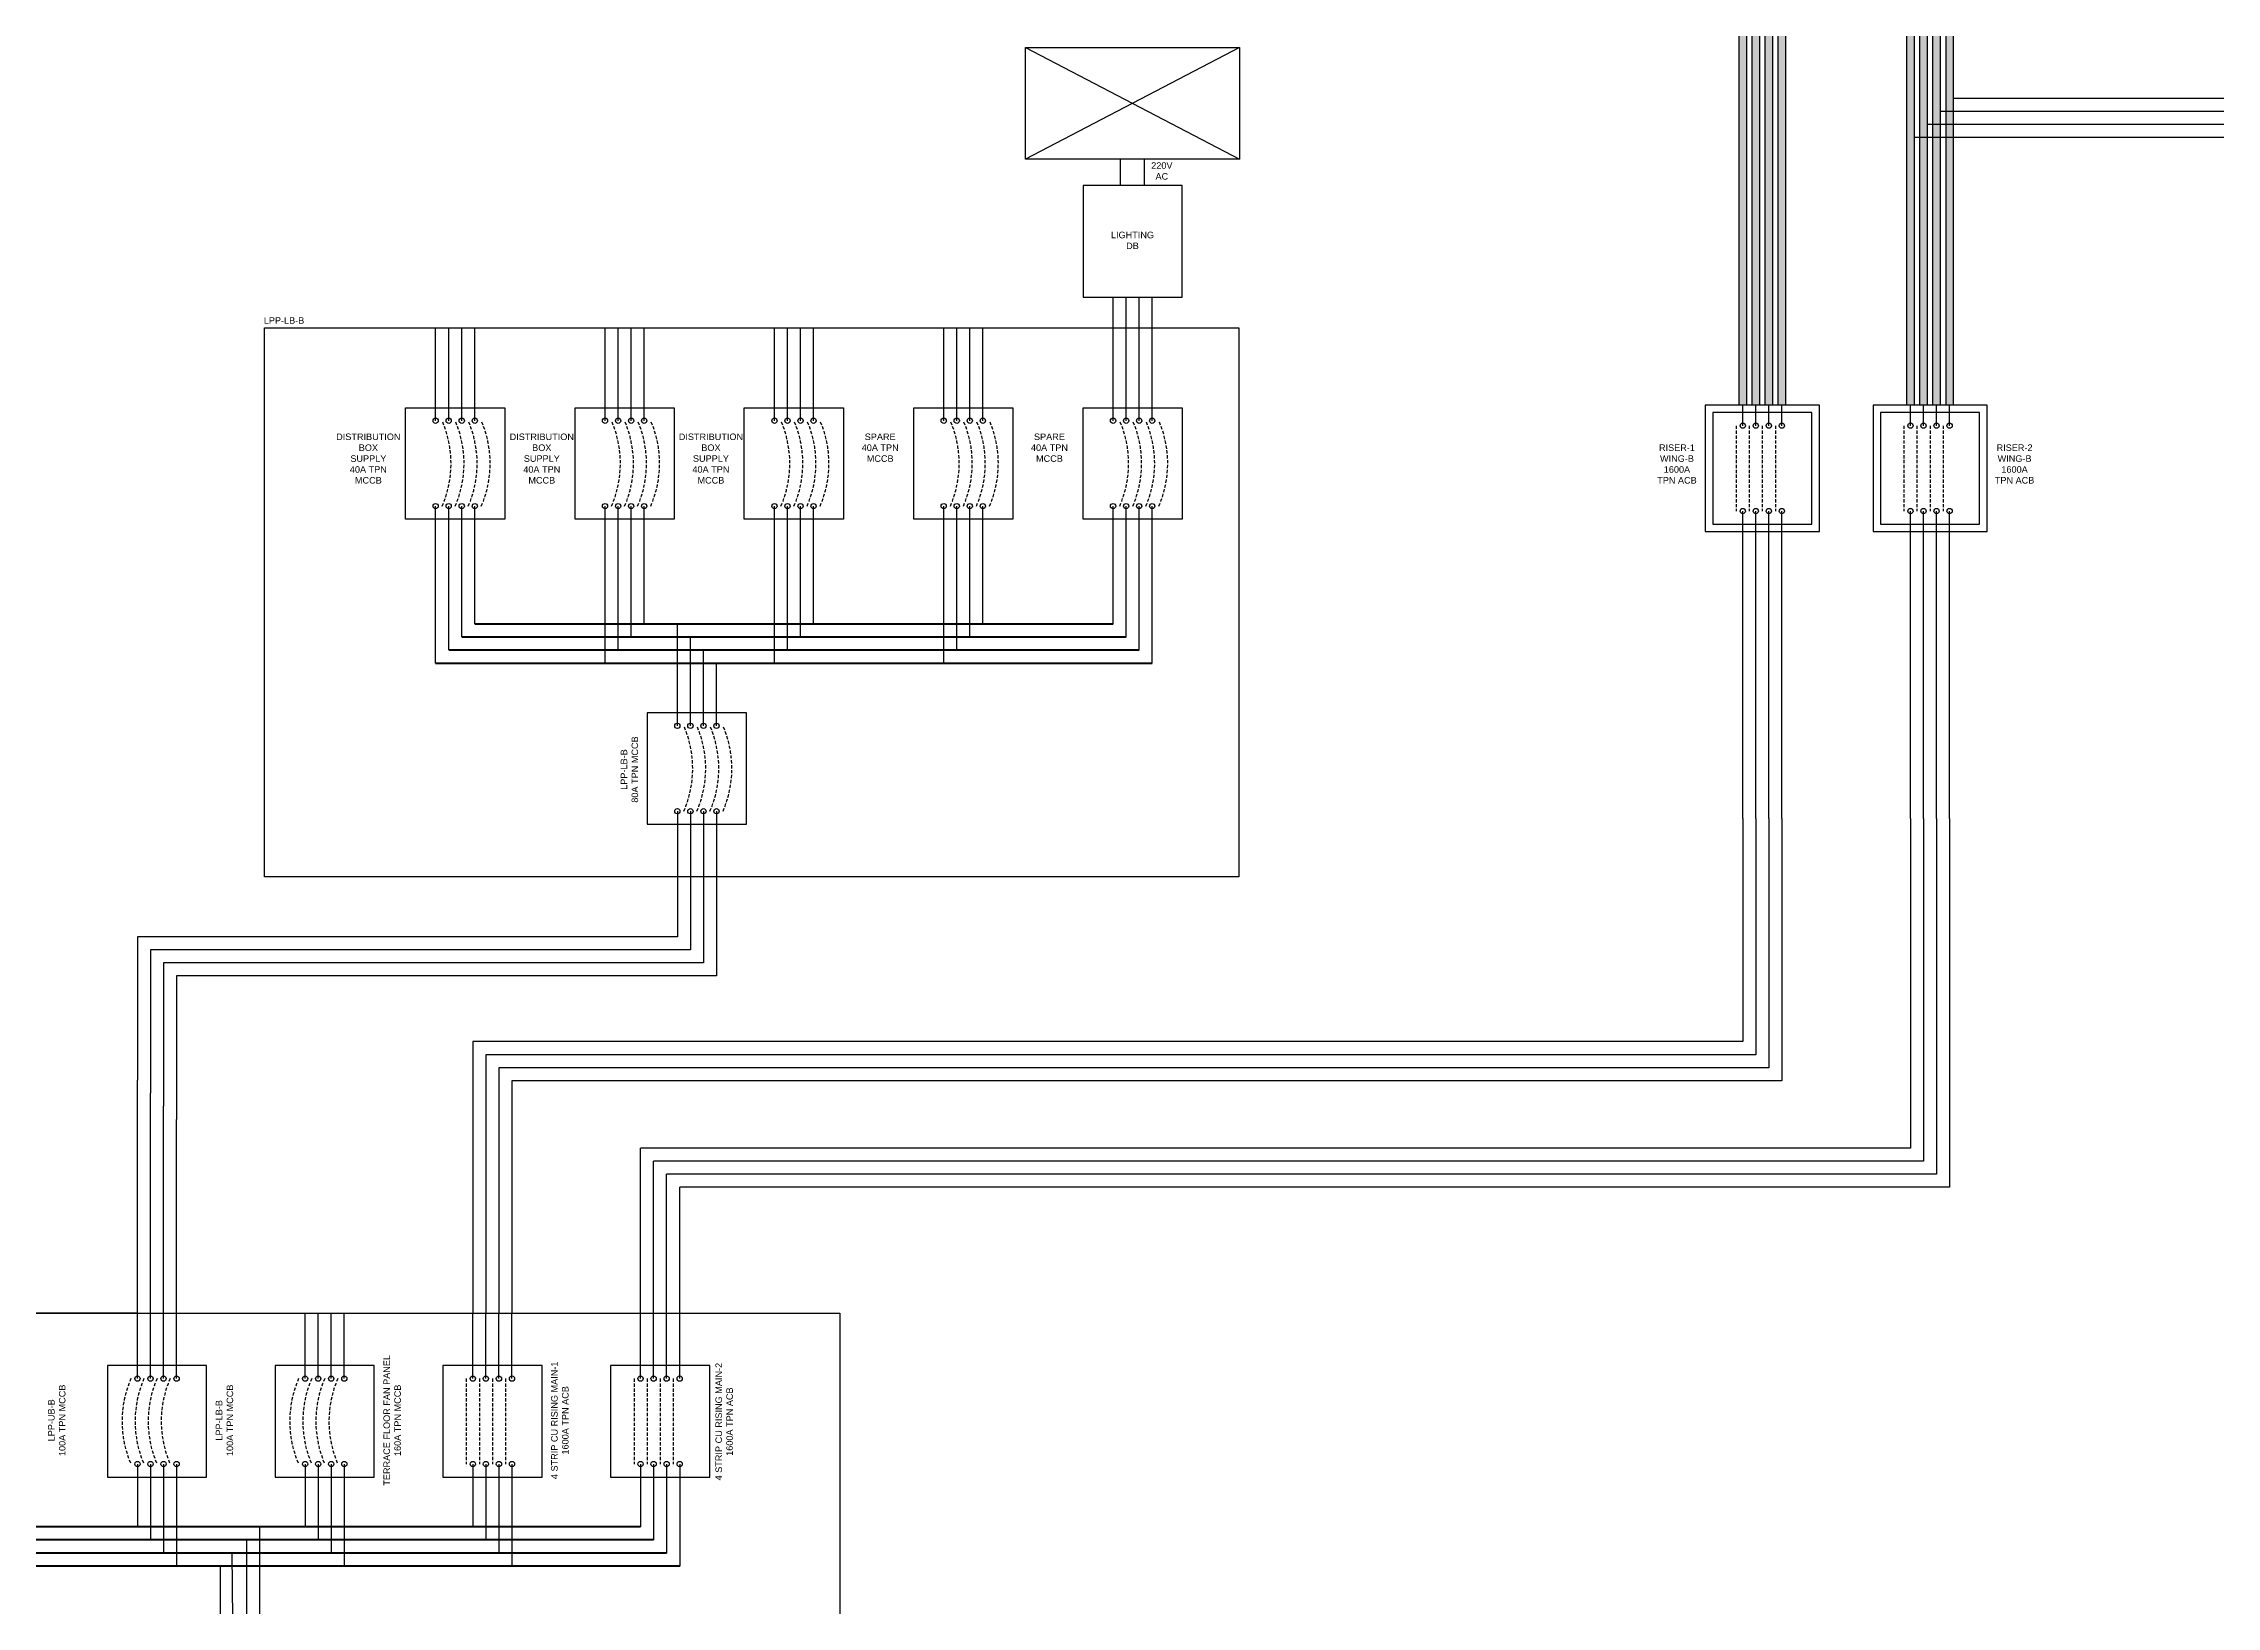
# Model space of a CAD drawing. Header units: inches. Extents: x -137 to 2243, y 16 to 894.
# Drawn here: x 1765.1 to 1931.6, y 649.2 to 768.9 of the extents above; entities that cross this region are included whole.
import ezdxf

# ---------------------------------------------------------------- set-up
doc = ezdxf.new("R2010")
doc.units = ezdxf.units.IN
doc.header["$MEASUREMENT"] = 0
doc.linetypes.add('DASHED2', pattern=[0.375, 0.25, -0.125])
doc.styles.get("Standard").update_dxf_attribs({"font": 'arial.ttf'})

msp = doc.modelspace()

# ---------------------------------------------------------------- hatches: boundary and pattern name
at = {"true_color": 0x000000}
h = msp.add_hatch(color=18, dxfattribs=at)
h.dxf.hatch_style = 1
h.paths.add_polyline_path([(1895.63, 741.23), (1895.03, 741.23), (1895.03, 889.18), (1895.63, 889.18)])
h = msp.add_hatch(color=5)
h.dxf.hatch_style = 1
h.paths.add_polyline_path([(1896.63, 741.23), (1896.03, 741.23), (1896.03, 889.18), (1896.63, 889.18)])
h = msp.add_hatch(color=2)
h.dxf.hatch_style = 1
h.paths.add_polyline_path([(1897.63, 741.23), (1897.03, 741.23), (1897.03, 889.18), (1897.63, 889.18)])
h = msp.add_hatch(color=1)
h.dxf.hatch_style = 1
h.paths.add_polyline_path([(1898.03, 889.18), (1898.63, 889.18), (1898.63, 741.23), (1898.03, 741.23)])
h = msp.add_hatch(color=18, dxfattribs=at)
h.dxf.hatch_style = 1
h.paths.add_polyline_path([(1908.48, 741.23), (1907.88, 741.23), (1907.88, 889.18), (1908.48, 889.18)])
h = msp.add_hatch(color=5)
h.dxf.hatch_style = 1
h.paths.add_polyline_path([(1909.48, 741.23), (1908.88, 741.23), (1908.88, 889.18), (1909.48, 889.18)])
h = msp.add_hatch(color=2)
h.dxf.hatch_style = 1
h.paths.add_polyline_path([(1910.48, 741.23), (1909.88, 741.23), (1909.88, 889.18), (1910.48, 889.18)])
h = msp.add_hatch(color=1)
h.dxf.hatch_style = 1
h.paths.add_polyline_path([(1910.88, 889.18), (1911.48, 889.18), (1911.48, 741.23), (1910.88, 741.23)])

# ---------------------------------------------------------------- linework, layer by layer
for p, q in [((1840.38, 768.65), (1856.76, 760.08)), ((1856.76, 768.65), (1840.38, 760.08)), ((1847.66, 758.07), (1847.66, 760.08)), ((1849.5, 758.07), (1849.5, 760.08)), ((1847.08, 740.05), (1847.08, 749.52)), ((1848.08, 740.05), (1848.08, 749.52)), ((1849.08, 740.05), (1849.08, 749.52)), ((1850.08, 740.05), (1850.08, 749.52)), ((1795.17, 740.05), (1795.17, 747.16)), ((1796.17, 740.05), (1796.17, 747.16)), ((1797.17, 740.05), (1797.17, 747.16)), ((1798.17, 740.05), (1798.17, 747.16)), ((1808.15, 740.05), (1808.15, 747.16)), ((1809.15, 740.05), (1809.15, 747.16)), ((1810.15, 740.05), (1810.15, 747.16)), ((1811.15, 740.05), (1811.15, 747.16)), ((1821.13, 740.05), (1821.13, 747.16)), ((1822.13, 740.05), (1822.13, 747.16)), ((1823.13, 740.05), (1823.13, 747.16)), ((1824.13, 740.05), (1824.13, 747.16)), ((1834.1, 740.05), (1834.1, 747.16)), ((1835.1, 740.05), (1835.1, 747.16)), ((1836.1, 740.05), (1836.1, 747.16)), ((1837.1, 740.05), (1837.1, 747.16)), ((1795.17, 721.49), (1795.17, 733.51)), ((1796.17, 722.49), (1796.17, 733.51)), ((1797.17, 723.49), (1797.17, 733.51)), ((1798.17, 724.49), (1798.17, 733.51)), ((1808.15, 721.49), (1808.15, 733.51)), ((1809.15, 722.49), (1809.15, 733.51)), ((1810.15, 723.49), (1810.15, 733.51)), ((1811.15, 724.49), (1811.15, 733.51)), ((1821.13, 721.49), (1821.13, 733.51)), ((1822.13, 722.49), (1822.13, 733.51)), ((1823.13, 723.49), (1823.13, 733.51)), ((1824.13, 724.49), (1824.13, 733.51)), ((1834.1, 721.49), (1834.1, 733.51)), ((1835.1, 722.49), (1835.1, 733.51)), ((1836.1, 723.49), (1836.1, 733.51)), ((1837.1, 724.49), (1837.1, 733.51)), ((1847.08, 724.49), (1847.08, 733.51)), ((1848.08, 723.49), (1848.08, 733.51)), ((1849.08, 722.49), (1849.08, 733.51)), ((1850.08, 721.49), (1850.08, 733.51)), ((1895.33, 709.58), (1895.33, 733.13)), ((1896.33, 709.58), (1896.33, 733.13)), ((1897.33, 709.58), (1897.33, 733.13)), ((1898.33, 709.58), (1898.33, 733.13)), ((1908.18, 709.58), (1908.18, 733.13)), ((1909.18, 709.58), (1909.18, 733.13)), ((1910.18, 709.58), (1910.18, 733.13)), ((1911.18, 709.58), (1911.18, 733.13)), ((1813.69, 716.68), (1813.69, 724.49)), ((1814.69, 716.68), (1814.69, 723.49)), ((1815.69, 716.68), (1815.69, 722.49)), ((1816.69, 716.68), (1816.69, 721.49)), ((1813.69, 710.14), (1813.69, 705.12)), ((1814.69, 710.14), (1814.69, 705.12)), ((1815.69, 710.14), (1815.69, 705.12)), ((1816.69, 710.14), (1816.69, 705.12)), ((1895.33, 709.58), (1895.33, 692.49)), ((1896.33, 709.58), (1896.33, 691.49)), ((1897.33, 709.58), (1897.33, 690.49)), ((1898.33, 709.58), (1898.33, 689.49)), ((1908.18, 709.58), (1908.18, 684.34)), ((1909.18, 709.58), (1909.18, 683.34)), ((1910.18, 709.58), (1910.18, 682.34)), ((1911.18, 709.58), (1911.18, 681.34)), ((1813.69, 705.12), (1813.69, 700.53)), ((1814.69, 705.12), (1814.69, 699.53)), ((1815.69, 705.12), (1815.69, 698.53)), ((1816.69, 705.12), (1816.69, 697.53)), ((1813.69, 700.53), (1772.32, 700.53)), ((1772.32, 700.53), (1772.32, 689.54)), ((1814.69, 699.53), (1773.32, 699.53)), ((1773.32, 699.53), (1773.32, 688.54)), ((1815.69, 698.53), (1774.32, 698.53)), ((1774.32, 698.53), (1774.32, 687.54)), ((1816.69, 697.53), (1775.32, 697.53)), ((1775.32, 697.53), (1775.32, 686.54)), ((1895.33, 692.49), (1798.02, 692.49)), ((1798.02, 692.49), (1798.02, 671.69)), ((1896.33, 691.49), (1799.02, 691.49)), ((1799.02, 691.49), (1799.02, 671.69)), ((1772.32, 671.69), (1772.32, 689.54)), ((1897.33, 690.49), (1800.02, 690.49)), ((1800.02, 690.49), (1800.02, 671.69)), ((1898.33, 689.49), (1801.02, 689.49)), ((1801.02, 689.49), (1801.02, 671.69)), ((1773.32, 671.69), (1773.32, 688.54)), ((1774.32, 671.69), (1774.32, 687.54)), ((1775.32, 671.69), (1775.32, 686.54)), ((1810.87, 666.68), (1810.87, 684.34)), ((1908.18, 684.34), (1810.87, 684.34)), ((1811.87, 666.68), (1811.87, 683.34)), ((1909.18, 683.34), (1811.87, 683.34)), ((1812.87, 666.68), (1812.87, 682.34)), ((1910.18, 682.34), (1812.87, 682.34)), ((1813.87, 666.68), (1813.87, 681.34)), ((1911.18, 681.34), (1813.87, 681.34)), ((1772.32, 671.69), (1762.47, 671.69)), ((1772.32, 666.68), (1772.32, 671.69)), ((1773.32, 666.68), (1773.32, 671.69)), ((1774.32, 666.68), (1774.32, 671.69)), ((1775.32, 666.68), (1775.32, 671.69)), ((1785.17, 666.68), (1785.17, 671.69)), ((1786.17, 666.68), (1786.17, 671.69)), ((1787.17, 666.68), (1787.17, 671.69)), ((1788.17, 666.68), (1788.17, 671.69)), ((1798.02, 666.68), (1798.02, 671.69)), ((1799.02, 666.68), (1799.02, 671.69)), ((1800.02, 666.68), (1800.02, 671.69)), ((1801.02, 666.68), (1801.02, 671.69)), ((1772.32, 660.14), (1772.32, 655.32)), ((1773.32, 660.14), (1773.32, 654.32)), ((1774.32, 660.14), (1774.32, 653.32)), ((1775.32, 660.14), (1775.32, 652.32)), ((1785.17, 660.14), (1785.17, 655.32)), ((1786.17, 660.14), (1786.17, 654.32)), ((1787.17, 660.14), (1787.17, 653.32)), ((1788.17, 660.14), (1788.17, 652.32)), ((1798.02, 660.14), (1798.02, 655.32)), ((1799.02, 660.14), (1799.02, 654.32)), ((1800.02, 660.14), (1800.02, 653.32)), ((1801.02, 660.14), (1801.02, 652.32)), ((1810.87, 660.14), (1810.87, 655.32)), ((1811.87, 660.14), (1811.87, 654.32)), ((1812.87, 660.14), (1812.87, 653.32)), ((1813.87, 660.14), (1813.87, 652.32)), ((1781.69, 643.31), (1781.69, 655.32)), ((1779.69, 643.31), (1779.58, 653.32)), ((1780.69, 643.31), (1780.69, 654.32)), ((1778.69, 643.31), (1778.69, 652.32))]:
    msp.add_line(p, q)
at = {"color": 1}
msp.add_line((2099.57, 764.74), (1911.48, 764.74), dxfattribs=at)
at = {"color": 5}
msp.add_line((2097.57, 762.74), (1909.48, 762.74), dxfattribs=at)
at = {"color": 2}
msp.add_line((2098.57, 763.74), (1910.48, 763.74), dxfattribs=at)
at = {"color": 18, "true_color": 0x000000}
for p, q in [((2096.57, 761.74), (1908.48, 761.74)), ((1895.33, 739.67), (1895.33, 741.23)), ((1896.33, 739.67), (1896.33, 741.23)), ((1897.33, 739.67), (1897.33, 741.23)), ((1898.33, 739.67), (1898.33, 741.23)), ((1908.18, 739.67), (1908.18, 741.23)), ((1909.18, 739.67), (1909.18, 741.23)), ((1910.18, 739.67), (1910.18, 741.23)), ((1911.18, 739.67), (1911.18, 741.23))]:
    msp.add_line(p, q, dxfattribs=at)
at = {"color": 18, "linetype": 'DASHED2', "true_color": 0x000000}
for p, q in [((1894.83, 739.67), (1894.83, 733.13)), ((1895.83, 739.67), (1895.83, 733.13)), ((1896.83, 739.67), (1896.83, 733.13)), ((1897.83, 739.67), (1897.83, 733.13)), ((1907.68, 739.67), (1907.68, 733.13)), ((1908.68, 739.67), (1908.68, 733.13)), ((1909.68, 739.67), (1909.68, 733.13)), ((1910.68, 739.67), (1910.68, 733.13)), ((1797.52, 666.68), (1797.52, 660.14)), ((1798.52, 666.68), (1798.52, 660.14)), ((1799.52, 666.68), (1799.52, 660.14)), ((1800.52, 666.68), (1800.52, 660.14)), ((1810.37, 666.68), (1810.37, 660.14)), ((1811.37, 666.68), (1811.37, 660.14)), ((1812.37, 666.68), (1812.37, 660.14)), ((1813.37, 666.68), (1813.37, 660.14))]:
    msp.add_line(p, q, dxfattribs=at)
at = {"color": 240, "lineweight": 211, "true_color": 0xed1f24}
for p, q in [((1798.17, 724.49), (1847.08, 724.49)), ((1813.87, 652.32), (1746.62, 652.32))]:
    msp.add_line(p, q, dxfattribs=at)
at = {"color": 40, "lineweight": 211, "true_color": 0xf8d731}
for p, q in [((1797.17, 723.49), (1848.08, 723.49)), ((1812.87, 653.32), (1747.62, 653.32))]:
    msp.add_line(p, q, dxfattribs=at)
at = {"color": 18, "lineweight": 211, "true_color": 0x000000}
for p, q in [((1795.17, 721.49), (1850.08, 721.49)), ((1810.87, 655.32), (1749.62, 655.32))]:
    msp.add_line(p, q, dxfattribs=at)
at = {"color": 152, "lineweight": 211, "true_color": 0x2776bb}
for p, q in [((1796.17, 722.49), (1849.08, 722.49)), ((1811.87, 654.32), (1748.62, 654.32))]:
    msp.add_line(p, q, dxfattribs=at)
for points in [[(1895.63, 741.23), (1895.63, 889.18), (1895.03, 889.18), (1895.03, 741.23)], [(1896.63, 741.23), (1896.63, 889.18), (1896.03, 889.18), (1896.03, 741.23)], [(1897.63, 741.23), (1897.63, 889.18), (1897.03, 889.18), (1897.03, 741.23)], [(1898.63, 741.23), (1898.63, 889.18), (1898.03, 889.18), (1898.03, 741.23)], [(1908.48, 741.23), (1908.48, 889.18), (1907.88, 889.18), (1907.88, 741.23)], [(1909.48, 741.23), (1909.48, 889.18), (1908.88, 889.18), (1908.88, 741.23)], [(1910.48, 741.23), (1910.48, 889.18), (1909.88, 889.18), (1909.88, 741.23)], [(1911.48, 741.23), (1911.48, 889.18), (1910.88, 889.18), (1910.88, 741.23)]]:
    msp.add_lwpolyline(points)
for points in [[(1840.38, 768.65), (1856.76, 768.65), (1856.76, 760.08), (1840.38, 760.08)], [(1782.05, 747.16), (1856.71, 747.16), (1856.71, 705.12), (1782.05, 705.12)], [(1826.13, 611.11), (1734.26, 611.11), (1734.26, 671.69), (1826.13, 671.69)]]:
    msp.add_lwpolyline(points, close=True)
at = {"color": 18, "true_color": 0x000000}
for points in [[(1852.38, 758.07), (1844.78, 758.07), (1844.78, 749.52), (1852.38, 749.52)], [(1792.87, 741.05), (1800.47, 741.05), (1800.47, 732.51), (1792.87, 732.51)], [(1805.85, 741.05), (1813.45, 741.05), (1813.45, 732.51), (1805.85, 732.51)], [(1818.82, 741.05), (1826.43, 741.05), (1826.43, 732.51), (1818.82, 732.51)], [(1831.8, 741.05), (1839.41, 741.05), (1839.41, 732.51), (1831.8, 732.51)], [(1844.78, 741.05), (1852.38, 741.05), (1852.38, 732.51), (1844.78, 732.51)], [(1901.2, 741.23), (1892.46, 741.23), (1892.46, 731.56), (1901.2, 731.56)], [(1914.05, 741.23), (1905.32, 741.23), (1905.32, 731.56), (1914.05, 731.56)], [(1893.03, 732.13), (1900.63, 732.13), (1900.63, 740.67), (1893.03, 740.67)], [(1905.88, 732.13), (1913.48, 732.13), (1913.48, 740.67), (1905.88, 740.67)], [(1811.39, 709.14), (1818.99, 709.14), (1818.99, 717.68), (1811.39, 717.68)], [(1777.62, 667.68), (1770.02, 667.68), (1770.02, 659.14), (1777.62, 659.14)], [(1790.47, 667.68), (1782.87, 667.68), (1782.87, 659.14), (1790.47, 659.14)], [(1803.32, 667.68), (1795.72, 667.68), (1795.72, 659.14), (1803.32, 659.14)], [(1816.18, 667.68), (1808.57, 667.68), (1808.57, 659.14), (1816.18, 659.14)]]:
    msp.add_lwpolyline(points, close=True, dxfattribs=at)
for centre in [(1795.17, 740.05), (1796.17, 740.05), (1797.17, 740.05), (1798.17, 740.05), (1808.15, 740.05), (1809.15, 740.05), (1810.15, 740.05), (1811.15, 740.05), (1821.13, 740.05), (1822.13, 740.05), (1823.13, 740.05), (1824.13, 740.05), (1834.1, 740.05), (1835.1, 740.05), (1836.1, 740.05), (1837.1, 740.05), (1847.08, 740.05), (1848.08, 740.05), (1849.08, 740.05), (1850.08, 740.05), (1895.33, 739.67), (1896.33, 739.67), (1897.33, 739.67), (1898.33, 739.67), (1908.18, 739.67), (1909.18, 739.67), (1910.18, 739.67), (1911.18, 739.67), (1795.17, 733.51), (1796.17, 733.51), (1797.17, 733.51), (1798.17, 733.51), (1808.15, 733.51), (1809.15, 733.51), (1810.15, 733.51), (1811.15, 733.51), (1821.13, 733.51), (1822.13, 733.51), (1823.13, 733.51), (1824.13, 733.51), (1834.1, 733.51), (1835.1, 733.51), (1836.1, 733.51), (1837.1, 733.51), (1847.08, 733.51), (1848.08, 733.51), (1849.08, 733.51), (1850.08, 733.51), (1895.33, 733.13), (1896.33, 733.13), (1897.33, 733.13), (1898.33, 733.13), (1908.18, 733.13), (1909.18, 733.13), (1910.18, 733.13), (1911.18, 733.13), (1813.69, 716.68), (1814.69, 716.68), (1815.69, 716.68), (1816.69, 716.68), (1813.69, 710.14), (1814.69, 710.14), (1815.69, 710.14), (1816.69, 710.14), (1772.32, 666.68), (1773.32, 666.68), (1774.32, 666.68), (1775.32, 666.68), (1785.17, 666.68), (1786.17, 666.68), (1787.17, 666.68), (1788.17, 666.68), (1798.02, 666.68), (1799.02, 666.68), (1800.02, 666.68), (1801.02, 666.68), (1810.87, 666.68), (1811.87, 666.68), (1812.87, 666.68), (1813.87, 666.68), (1772.32, 660.14), (1773.32, 660.14), (1774.32, 660.14), (1775.32, 660.14), (1785.17, 660.14), (1786.17, 660.14), (1787.17, 660.14), (1788.17, 660.14), (1798.02, 660.14), (1799.02, 660.14), (1800.02, 660.14), (1801.02, 660.14), (1810.87, 660.14), (1811.87, 660.14), (1812.87, 660.14), (1813.87, 660.14)]:
    msp.add_circle(centre, 0.201, dxfattribs=at)
at = {"color": 18, "linetype": 'DASHED2', "true_color": 0x000000}
for centre, start, end in [((1788.14, 736.78), 336.5048, 23.4952), ((1789.14, 736.78), 336.5048, 23.4952), ((1790.14, 736.78), 336.5048, 23.4952), ((1791.14, 736.78), 336.5048, 23.4952), ((1801.12, 736.78), 336.5048, 23.4952), ((1802.12, 736.78), 336.5048, 23.4952), ((1803.12, 736.78), 336.5048, 23.4952), ((1804.12, 736.78), 336.5048, 23.4952), ((1814.1, 736.78), 336.5048, 23.4952), ((1815.1, 736.78), 336.5048, 23.4952), ((1816.1, 736.78), 336.5048, 23.4952), ((1817.1, 736.78), 336.5048, 23.4952), ((1827.08, 736.78), 336.5048, 23.4952), ((1828.08, 736.78), 336.5048, 23.4952), ((1829.08, 736.78), 336.5048, 23.4952), ((1830.08, 736.78), 336.5048, 23.4952), ((1840.06, 736.78), 336.5048, 23.4952), ((1841.06, 736.78), 336.5048, 23.4952), ((1842.06, 736.78), 336.5048, 23.4952), ((1843.06, 736.78), 336.5048, 23.4952), ((1806.66, 713.41), 336.5048, 23.4952), ((1807.66, 713.41), 336.5048, 23.4952), ((1808.66, 713.41), 336.5048, 23.4952), ((1809.66, 713.41), 336.5048, 23.4952), ((1779.35, 663.41), 156.5048, 203.4952), ((1780.35, 663.41), 156.5048, 203.4952), ((1781.35, 663.41), 156.5048, 203.4952), ((1782.35, 663.41), 156.5048, 203.4952), ((1792.2, 663.41), 156.5048, 203.4952), ((1793.2, 663.41), 156.5048, 203.4952), ((1794.2, 663.41), 156.5048, 203.4952), ((1795.2, 663.41), 156.5048, 203.4952)]:
    msp.add_arc(centre, 8.21, start, end, dxfattribs=at)

# ---------------------------------------------------------------- texts
at = {"char_height": 0.5, "attachment_point": 1}
for s, width, insert in [('\\pxqc;220V\\PAC', 3.053, (1849.29, 759.85)), ('\\pxqc;LIGHTING DB', 3.053, (1847.04, 754.53)), ('LPP-LB-B', 11.7578, (1782, 747.98))]:
    msp.add_mtext_dynamic_manual_height_columns(s, width=width, gutter_width=1, heights=[0], dxfattribs=dict(at, insert=insert))
at = {"color": 18, "true_color": 0x000000, "char_height": 0.5, "attachment_point": 3}
for s, width, heights, insert in [('\\pxqc;DISTRIBUTION BOX SUPPLY\\P40A TPN MCCB', 4.2527, [6.64], (1792.14, 739.07)), ('\\pxqc;DISTRIBUTION BOX SUPPLY\\P40A TPN MCCB', 4.2527, [6.64], (1805.43, 739.07)), ('\\pxqc;DISTRIBUTION BOX SUPPLY\\P40A TPN MCCB', 4.2527, [6.64], (1818.39, 739.07)), ('\\pxqc;SPARE\\P40A TPN MCCB', 4.2527, [6.64], (1831.36, 739.07)), ('\\pxqc;SPARE\\P40A TPN MCCB', 4.2527, [6.64], (1844.33, 739.07)), ('\\pxqc;\\PRISER-1 WING-B\\P1600A TPN ACB', 3.3631, [0], (1891.97, 739.07)), ('\\pxqc;\\PRISER-2 WING-B\\P1600A TPN ACB', 3.3631, [0], (1917.84, 739.07))]:
    msp.add_mtext_dynamic_manual_height_columns(s, width=width, gutter_width=1, heights=heights, dxfattribs=dict(at, insert=insert))
at = {"color": 18, "true_color": 0x000000, "char_height": 0.5, "rotation": 90}
for s, insert, attachment_point in [('\\pxqc;LPP-LB-B\\P80A TPN MCCB', (1810.69, 702.41), 7), ('\\pxqc;TERRACE FLOOR FAN PANEL\\P160A TPN MCCB', (1791.17, 674.41), 3), ('\\pxqc;4 STRIP CU RISING MAIN-1\\P1600A TPN ACB', (1804.02, 674.41), 3), ('\\pxqc;4 STRIP CU RISING MAIN-2\\P1600A TPN ACB', (1816.61, 674.31), 3), ('\\pxqc;LPP-UB-B\\P100A TPN MCCB', (1765.47, 674.41), 3), ('\\pxqc;LPP-LB-B\\P100A TPN MCCB', (1778.32, 674.41), 3)]:
    msp.add_mtext_dynamic_manual_height_columns(s, width=21.8484, gutter_width=1, heights=[2.19], dxfattribs=dict(at, insert=insert, attachment_point=attachment_point))

doc.saveas('drawing.dxf')
